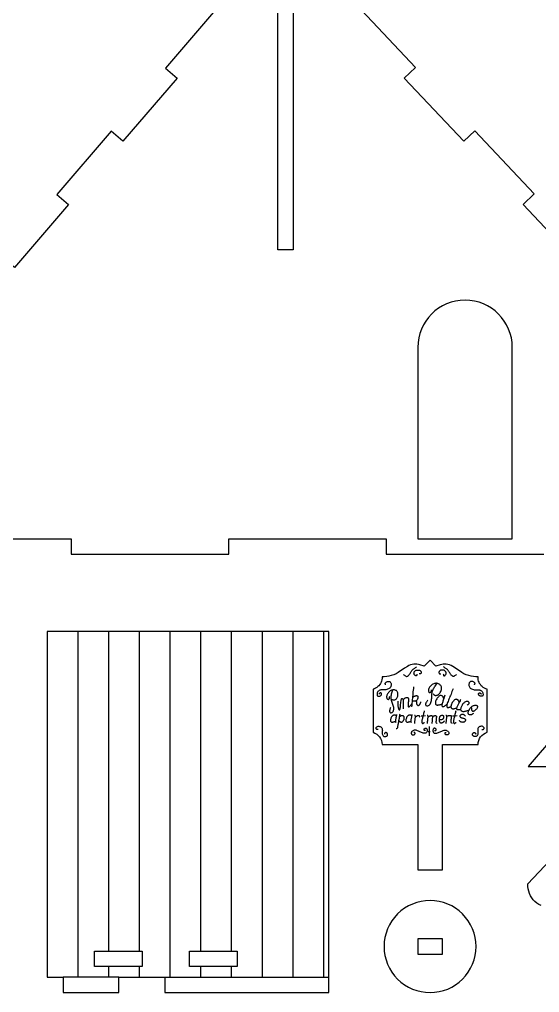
# Model space of a CAD drawing. Extents: x -737 to 847, y -331 to 352.
# Drawn here: x -535.1 to -433.4, y -323.6 to -133.6 of the extents above; entities that cross this region are included whole.
import ezdxf

# ---------------------------------------------------------------- set-up
doc = ezdxf.new("R2010")
doc.units = 0
doc.header["$MEASUREMENT"] = 0
doc.layers.add('CUT', color=7, linetype='CONTINUOUS')
doc.layers.add('ENGRAVE', color=1, linetype='CONTINUOUS')

msp = doc.modelspace()

# ---------------------------------------------------------------- linework, layer by layer
at = {"layer": 'CUT'}
for points in [[(-481.58, -122), (-481.58, -178.56), (-484.58, -178.56), (-484.58, -122.15)], [(-495.95, -130.77), (-506.55, -143.1), (-504.27, -145.05), (-514.86, -157.37), (-517.14, -155.42), (-527.73, -167.74), (-525.46, -169.69), (-536.05, -182.02), (-538.32, -180.06), (-548.92, -192.38), (-546.64, -194.34), (-555.74, -204.91), (-555.74, -234.96), (-524.95, -234.96), (-524.95, -237.96), (-494.17, -237.96), (-494.17, -234.96), (-463.38, -234.96), (-463.38, -237.96), (-432.6, -237.96)], [(-425.03, -182.02), (-436.64, -169.69), (-434.46, -167.64), (-446.07, -155.32), (-448.25, -157.37), (-459.86, -145.05), (-457.68, -142.99), (-469.29, -130.67)], [(-419.83, -261.01), (-435.66, -279.41), (-431.7, -279.41)], [(-433.12, -306.58), (-433.55, -306.36), (-433.95, -306.1), (-434.32, -305.8), (-434.65, -305.45), (-434.94, -305.07), (-435.19, -304.67), (-435.4, -304.23), (-435.55, -303.78), (-435.66, -303.31), (-435.71, -302.84), (-435.71, -302.36), (-422.55, -288.4)]]:
    msp.add_lwpolyline(points, dxfattribs=at)
for points in [[(-457.22, -234.96), (-438.75, -234.96), (-438.75, -197.62, 1), (-457.22, -197.62)], [(-457.22, -299.59), (-452.42, -299.59), (-452.42, -275.13), (-445.45, -275.13, -0.312661), (-443.69, -272.74), (-443.69, -264.34), (-443.95, -264.25), (-444.19, -264.14), (-444.42, -264), (-444.63, -263.84), (-444.82, -263.66), (-444.99, -263.45), (-445.14, -263.23), (-445.26, -262.99), (-445.35, -262.74), (-445.41, -262.48), (-445.45, -262.21), (-445.45, -261.95), (-445.87, -261.93), (-446.36, -261.88), (-446.77, -261.81), (-447.25, -261.68), (-447.74, -261.51), (-448.2, -261.31), (-448.6, -261.09), (-449.83, -260.21), (-450.4, -259.88), (-450.7, -259.73), (-451.02, -259.6), (-451.33, -259.51), (-451.65, -259.45), (-451.95, -259.43), (-452.25, -259.46), (-452.54, -259.51), (-452.82, -259.58), (-453.67, -259.84), (-454.82, -258.64), (-455.97, -259.84), (-456.82, -259.58), (-457.11, -259.51), (-457.4, -259.46), (-457.7, -259.43), (-458, -259.45), (-458.31, -259.51), (-458.63, -259.6), (-458.94, -259.73), (-459.25, -259.88), (-459.82, -260.21), (-461.05, -261.09), (-461.44, -261.31), (-461.9, -261.51), (-462.4, -261.68), (-462.88, -261.81), (-463.29, -261.88), (-463.77, -261.93), (-464.2, -261.95), (-464.2, -262.21), (-464.23, -262.48), (-464.3, -262.74), (-464.39, -262.99), (-464.51, -263.23), (-464.66, -263.45), (-464.83, -263.66), (-465.02, -263.84), (-465.23, -264), (-465.46, -264.14), (-465.7, -264.25), (-465.96, -264.34), (-465.96, -272.74, -0.312661), (-464.2, -275.13), (-457.22, -275.13)], [(-454.82, -305.59, 0.414214), (-463.81, -314.57, 0.414214), (-454.82, -323.55, 0.414214), (-445.84, -314.57, 0.414214)]]:
    msp.add_lwpolyline(points, format="xyb", close=True, dxfattribs=at)
for points in [[(-526.5, -323.55), (-515.64, -323.55), (-515.64, -320.55), (-511.66, -320.55), (-506.65, -320.55), (-506.65, -323.55), (-474.63, -323.55), (-474.63, -320.55), (-474.63, -253.05), (-475.66, -253.05), (-481.66, -253.05), (-487.66, -253.05), (-493.66, -253.05), (-499.66, -253.05), (-505.66, -253.05), (-511.66, -253.05), (-517.66, -253.05), (-523.66, -253.05), (-529.66, -253.05), (-529.66, -320.55), (-526.75, -320.55), (-526.5, -320.55)], [(-457.22, -316.07), (-452.42, -316.07), (-452.42, -313.07), (-457.22, -313.07)], [(-520.37, -318.47), (-520.37, -315.47), (-517.66, -315.47), (-511.66, -315.47), (-511.09, -315.47), (-511.09, -318.47), (-511.66, -318.47), (-517.66, -318.47)], [(-501.8, -318.47), (-501.8, -315.47), (-499.66, -315.47), (-493.66, -315.47), (-492.52, -315.47), (-492.52, -318.47), (-493.66, -318.47), (-499.66, -318.47)]]:
    msp.add_lwpolyline(points, close=True, dxfattribs=at)
at = {"layer": 'ENGRAVE'}
for points in [[(-523.66, -253.05), (-523.66, -320.55)], [(-517.66, -253.05), (-517.66, -315.47)], [(-511.66, -253.05), (-511.66, -315.47)], [(-505.66, -253.05), (-505.66, -320.55)], [(-499.66, -253.05), (-499.66, -315.47)], [(-493.66, -253.05), (-493.66, -315.47)], [(-487.66, -253.05), (-487.66, -320.55), (-481.66, -320.55)], [(-481.66, -253.05), (-481.66, -320.55)], [(-475.66, -253.05), (-475.66, -320.55)], [(-460.02, -261.44), (-459.92, -261.52), (-459.83, -261.6), (-459.73, -261.67), (-459.63, -261.74), (-459.53, -261.79), (-459.44, -261.83), (-459.34, -261.83), (-459.25, -261.81), (-459.15, -261.76), (-459.06, -261.68), (-458.97, -261.59), (-458.89, -261.48), (-458.81, -261.37), (-458.73, -261.25), (-458.66, -261.14), (-458.59, -261.02), (-458.52, -260.91), (-458.45, -260.81), (-458.37, -260.7), (-458.3, -260.61), (-458.21, -260.51), (-458.12, -260.43), (-458.01, -260.35), (-457.91, -260.27), (-457.79, -260.2), (-457.68, -260.13), (-457.57, -260.06), (-457.45, -259.99)], [(-449.63, -261.44), (-449.72, -261.52), (-449.82, -261.6), (-449.92, -261.67), (-450.02, -261.74), (-450.11, -261.79), (-450.21, -261.83), (-450.31, -261.83), (-450.4, -261.81), (-450.49, -261.76), (-450.59, -261.68), (-450.67, -261.59), (-450.76, -261.48), (-450.84, -261.37), (-450.92, -261.25), (-450.99, -261.14), (-451.06, -261.02), (-451.13, -260.91), (-451.2, -260.81), (-451.27, -260.7), (-451.35, -260.61), (-451.44, -260.51), (-451.53, -260.43), (-451.63, -260.35), (-451.74, -260.27), (-451.85, -260.2), (-451.97, -260.13), (-452.08, -260.06), (-452.2, -259.99)], [(-457.4, -261.37), (-457.41, -261.43), (-457.42, -261.49), (-457.43, -261.56), (-457.44, -261.61), (-457.46, -261.66), (-457.49, -261.7), (-457.52, -261.72), (-457.57, -261.72), (-457.63, -261.7), (-457.69, -261.68), (-457.75, -261.63), (-457.81, -261.58), (-457.87, -261.51), (-457.91, -261.44), (-457.94, -261.36), (-457.96, -261.27), (-457.97, -261.18), (-457.96, -261.09), (-457.94, -261.01), (-457.91, -260.93), (-457.86, -260.85), (-457.8, -260.79), (-457.72, -260.73), (-457.64, -260.68), (-457.55, -260.65), (-457.45, -260.62), (-457.35, -260.6), (-457.25, -260.59), (-457.15, -260.59), (-457.05, -260.6), (-456.95, -260.62), (-456.86, -260.65), (-456.78, -260.69), (-456.71, -260.73), (-456.65, -260.79), (-456.61, -260.86), (-456.58, -260.93), (-456.56, -261.01), (-456.55, -261.08), (-456.56, -261.15), (-456.57, -261.21), (-456.6, -261.26), (-456.63, -261.29), (-456.68, -261.31), (-456.73, -261.32), (-456.78, -261.33), (-456.84, -261.33), (-456.9, -261.33), (-456.95, -261.33)], [(-452.25, -261.37), (-452.24, -261.43), (-452.23, -261.49), (-452.22, -261.56), (-452.21, -261.61), (-452.19, -261.66), (-452.16, -261.7), (-452.12, -261.72), (-452.08, -261.72), (-452.02, -261.7), (-451.96, -261.68), (-451.9, -261.63), (-451.84, -261.58), (-451.78, -261.51), (-451.74, -261.44), (-451.7, -261.36), (-451.68, -261.27), (-451.68, -261.18), (-451.69, -261.09), (-451.71, -261.01), (-451.74, -260.93), (-451.79, -260.85), (-451.85, -260.79), (-451.93, -260.73), (-452.01, -260.68), (-452.1, -260.65), (-452.2, -260.62), (-452.3, -260.6), (-452.4, -260.59), (-452.5, -260.59), (-452.6, -260.6), (-452.7, -260.62), (-452.79, -260.65), (-452.87, -260.69), (-452.94, -260.73), (-452.99, -260.79), (-453.04, -260.86), (-453.07, -260.93), (-453.09, -261.01), (-453.1, -261.08), (-453.09, -261.15), (-453.07, -261.21), (-453.05, -261.26), (-453.01, -261.29), (-452.97, -261.31), (-452.92, -261.32), (-452.87, -261.33), (-452.81, -261.33), (-452.75, -261.33), (-452.7, -261.33)], [(-463.5, -263.5), (-463.53, -263.44), (-463.56, -263.38), (-463.58, -263.32), (-463.6, -263.26), (-463.61, -263.2), (-463.59, -263.14), (-463.56, -263.07), (-463.49, -263.01), (-463.41, -262.95), (-463.3, -262.89), (-463.19, -262.85), (-463.07, -262.82), (-462.95, -262.81), (-462.83, -262.82), (-462.73, -262.86), (-462.63, -262.92), (-462.56, -263), (-462.49, -263.1), (-462.45, -263.22), (-462.42, -263.34), (-462.42, -263.47), (-462.43, -263.61), (-462.46, -263.74), (-462.52, -263.87), (-462.59, -263.99), (-462.69, -264.11), (-462.81, -264.21), (-462.95, -264.29), (-463.11, -264.35), (-463.28, -264.4), (-463.47, -264.43), (-463.66, -264.46), (-463.84, -264.47), (-464.02, -264.48), (-464.18, -264.48), (-464.33, -264.48), (-464.46, -264.49), (-464.57, -264.51), (-464.67, -264.53), (-464.76, -264.57), (-464.85, -264.63), (-464.93, -264.71), (-465, -264.81), (-465.07, -264.93), (-465.13, -265.06), (-465.17, -265.2), (-465.19, -265.32), (-465.19, -265.44), (-465.17, -265.54), (-465.11, -265.61), (-465.03, -265.67), (-464.93, -265.69), (-464.83, -265.7), (-464.72, -265.69), (-464.61, -265.67), (-464.52, -265.63), (-464.44, -265.57), (-464.38, -265.51), (-464.34, -265.45), (-464.31, -265.38), (-464.3, -265.31), (-464.3, -265.25), (-464.32, -265.19), (-464.34, -265.14), (-464.37, -265.11), (-464.41, -265.08), (-464.46, -265.06), (-464.5, -265.05), (-464.55, -265.05), (-464.59, -265.06), (-464.63, -265.08), (-464.67, -265.11), (-464.7, -265.14), (-464.73, -265.17), (-464.76, -265.21), (-464.79, -265.24), (-464.82, -265.28)], [(-458.05, -263.88), (-458.09, -264.2), (-458.12, -264.53), (-458.16, -264.85), (-458.19, -265.17), (-458.22, -265.48), (-458.25, -265.78), (-458.27, -265.92)], [(-455.24, -266.47), (-455.31, -266.56), (-455.38, -266.65), (-455.45, -266.75), (-455.52, -266.84), (-455.58, -266.93), (-455.63, -267.02), (-455.66, -267.11), (-455.69, -267.2), (-455.69, -267.29), (-455.69, -267.37), (-455.66, -267.44), (-455.62, -267.5), (-455.56, -267.54), (-455.48, -267.57), (-455.38, -267.57), (-455.27, -267.56), (-455.15, -267.52), (-455.03, -267.46), (-454.91, -267.37), (-454.81, -267.25), (-454.72, -267.11), (-454.65, -266.93), (-454.59, -266.74), (-454.56, -266.52), (-454.53, -266.3), (-454.51, -266.07), (-454.5, -265.85), (-454.49, -265.63), (-454.47, -265.42), (-454.46, -265.23), (-454.44, -265.05), (-454.41, -264.88), (-454.37, -264.71), (-454.31, -264.55), (-454.24, -264.38), (-454.15, -264.22), (-454.05, -264.05), (-453.93, -263.88), (-453.81, -263.72), (-453.68, -263.55), (-453.55, -263.38), (-453.42, -263.21)], [(-454.24, -265.26), (-454.18, -265.3), (-454.13, -265.35), (-454.07, -265.4), (-454.02, -265.45), (-453.95, -265.49), (-453.88, -265.52), (-453.81, -265.55), (-453.71, -265.56), (-453.62, -265.55), (-453.51, -265.53), (-453.4, -265.5), (-453.28, -265.44), (-453.17, -265.35), (-453.05, -265.24), (-452.94, -265.11), (-452.84, -264.95), (-452.75, -264.78), (-452.67, -264.6), (-452.61, -264.41), (-452.58, -264.23), (-452.57, -264.06), (-452.6, -263.9), (-452.65, -263.76), (-452.72, -263.64), (-452.82, -263.53), (-452.93, -263.43), (-453.04, -263.35), (-453.17, -263.28), (-453.29, -263.23), (-453.42, -263.19), (-453.55, -263.17), (-453.68, -263.17), (-453.81, -263.19), (-453.96, -263.22), (-454.1, -263.27), (-454.25, -263.35), (-454.41, -263.44), (-454.55, -263.55), (-454.7, -263.67), (-454.83, -263.8), (-454.94, -263.94), (-455.03, -264.08), (-455.09, -264.23), (-455.13, -264.37), (-455.15, -264.51), (-455.14, -264.63), (-455.12, -264.75), (-455.09, -264.84), (-455.04, -264.91), (-454.98, -264.96), (-454.92, -264.98), (-454.85, -264.98), (-454.78, -264.96), (-454.71, -264.93), (-454.65, -264.89), (-454.61, -264.85), (-454.58, -264.79), (-454.56, -264.74), (-454.55, -264.69), (-454.55, -264.63), (-454.55, -264.57), (-454.55, -264.51), (-454.56, -264.46)], [(-446.15, -263.5), (-446.12, -263.44), (-446.09, -263.38), (-446.07, -263.32), (-446.05, -263.26), (-446.04, -263.2), (-446.05, -263.14), (-446.09, -263.07), (-446.15, -263.01), (-446.24, -262.95), (-446.34, -262.89), (-446.46, -262.85), (-446.58, -262.82), (-446.7, -262.81), (-446.82, -262.82), (-446.92, -262.86), (-447.01, -262.92), (-447.09, -263), (-447.15, -263.1), (-447.2, -263.22), (-447.23, -263.34), (-447.23, -263.47), (-447.22, -263.61), (-447.19, -263.74), (-447.13, -263.87), (-447.05, -263.99), (-446.96, -264.11), (-446.84, -264.21), (-446.7, -264.29), (-446.54, -264.35), (-446.36, -264.4), (-446.18, -264.43), (-445.99, -264.46), (-445.81, -264.47), (-445.63, -264.48), (-445.46, -264.48), (-445.32, -264.48), (-445.19, -264.49), (-445.08, -264.51), (-444.98, -264.53), (-444.88, -264.57), (-444.8, -264.63), (-444.72, -264.71), (-444.65, -264.81), (-444.58, -264.93), (-444.52, -265.06), (-444.48, -265.2), (-444.45, -265.32), (-444.45, -265.44), (-444.48, -265.54), (-444.54, -265.61), (-444.62, -265.67), (-444.71, -265.69), (-444.82, -265.7), (-444.93, -265.69), (-445.04, -265.67), (-445.13, -265.63), (-445.21, -265.57), (-445.27, -265.51), (-445.31, -265.45), (-445.33, -265.38), (-445.35, -265.31), (-445.34, -265.25), (-445.33, -265.19), (-445.31, -265.14), (-445.27, -265.11), (-445.23, -265.08), (-445.19, -265.06), (-445.14, -265.05), (-445.1, -265.05), (-445.05, -265.06), (-445.02, -265.08), (-444.98, -265.11), (-444.95, -265.14), (-444.92, -265.17), (-444.89, -265.21), (-444.86, -265.24), (-444.83, -265.28)], [(-462.3, -266.34), (-462.24, -266.36), (-462.18, -266.38), (-462.12, -266.4), (-462.05, -266.42), (-461.99, -266.44), (-461.92, -266.44), (-461.84, -266.44), (-461.76, -266.42), (-461.68, -266.39), (-461.59, -266.34), (-461.5, -266.28), (-461.41, -266.2), (-461.34, -266.1), (-461.26, -265.98), (-461.2, -265.84), (-461.15, -265.68), (-461.12, -265.52), (-461.1, -265.36), (-461.1, -265.2), (-461.12, -265.04), (-461.16, -264.91), (-461.22, -264.79), (-461.3, -264.7), (-461.4, -264.62), (-461.51, -264.56), (-461.63, -264.52), (-461.76, -264.49), (-461.88, -264.47), (-462.01, -264.47), (-462.13, -264.48), (-462.25, -264.5), (-462.36, -264.54), (-462.48, -264.59), (-462.59, -264.66), (-462.71, -264.74), (-462.82, -264.85), (-462.93, -264.96), (-463.03, -265.09), (-463.12, -265.23), (-463.2, -265.37), (-463.26, -265.51), (-463.3, -265.65), (-463.32, -265.78), (-463.32, -265.91), (-463.29, -266.02), (-463.26, -266.12), (-463.21, -266.2), (-463.15, -266.27), (-463.09, -266.31), (-463.03, -266.32), (-462.97, -266.32), (-462.9, -266.3), (-462.85, -266.27), (-462.8, -266.22), (-462.76, -266.18), (-462.73, -266.13), (-462.72, -266.08), (-462.72, -266.03), (-462.72, -265.98), (-462.74, -265.94), (-462.75, -265.89), (-462.77, -265.85), (-462.79, -265.81)], [(-462.58, -267.92), (-462.61, -268.02), (-462.64, -268.12), (-462.67, -268.23), (-462.69, -268.33), (-462.71, -268.43), (-462.72, -268.52), (-462.73, -268.61), (-462.72, -268.7), (-462.69, -268.77), (-462.66, -268.84), (-462.61, -268.89), (-462.55, -268.93), (-462.49, -268.94), (-462.41, -268.94), (-462.32, -268.91), (-462.23, -268.86), (-462.15, -268.79), (-462.06, -268.69), (-461.99, -268.58), (-461.94, -268.44), (-461.91, -268.29), (-461.91, -268.11), (-461.93, -267.93), (-461.97, -267.73), (-462.03, -267.53), (-462.09, -267.33), (-462.15, -267.13), (-462.22, -266.94), (-462.28, -266.76), (-462.33, -266.59), (-462.37, -266.42), (-462.41, -266.26), (-462.43, -266.11), (-462.44, -265.95), (-462.43, -265.78), (-462.41, -265.61), (-462.38, -265.43), (-462.34, -265.25), (-462.29, -265.06), (-462.23, -264.87), (-462.18, -264.68), (-462.13, -264.5)], [(-459.45, -265.96), (-459.38, -265.95)], [(-459.38, -265.95), (-459.31, -265.95)], [(-459.31, -265.95), (-459.25, -265.96)], [(-458.27, -265.92), (-458.28, -266.06), (-458.3, -266.33), (-458.33, -266.58), (-458.34, -266.71)], [(-458.27, -265.92), (-458.18, -265.87), (-458.09, -265.82), (-458, -265.77), (-457.91, -265.72), (-457.82, -265.68), (-457.74, -265.64), (-457.66, -265.61), (-457.58, -265.6), (-457.51, -265.59), (-457.44, -265.59), (-457.38, -265.6), (-457.33, -265.62), (-457.28, -265.65), (-457.24, -265.69), (-457.22, -265.73), (-457.2, -265.79), (-457.19, -265.85), (-457.19, -265.92), (-457.2, -265.99), (-457.22, -266.06), (-457.24, -266.14), (-457.27, -266.22), (-457.31, -266.31), (-457.36, -266.38), (-457.41, -266.46), (-457.47, -266.52), (-457.54, -266.58), (-457.62, -266.63)], [(-452.15, -266.2), (-452.18, -266.11), (-452.21, -266.02), (-452.25, -265.93), (-452.29, -265.85), (-452.34, -265.77), (-452.4, -265.7), (-452.47, -265.65), (-452.55, -265.61), (-452.65, -265.58), (-452.75, -265.57), (-452.86, -265.59), (-452.97, -265.63), (-453.09, -265.7), (-453.2, -265.8), (-453.31, -265.93), (-453.42, -266.07), (-453.51, -266.23), (-453.6, -266.38), (-453.67, -266.54), (-453.73, -266.68), (-453.77, -266.81), (-453.79, -266.92), (-453.79, -267.02), (-453.78, -267.1), (-453.76, -267.18), (-453.73, -267.24), (-453.7, -267.29), (-453.66, -267.33), (-453.61, -267.37), (-453.55, -267.39), (-453.49, -267.41), (-453.41, -267.42), (-453.33, -267.42), (-453.23, -267.41), (-453.12, -267.39), (-453, -267.36), (-452.87, -267.32), (-452.74, -267.29), (-452.6, -267.25), (-452.48, -267.21)], [(-451.94, -265.53), (-452, -265.72), (-452.06, -265.91), (-452.12, -266.1), (-452.15, -266.2)], [(-450.34, -264.26), (-450.44, -264.52), (-450.54, -264.78), (-450.63, -265.03), (-450.73, -265.29), (-450.83, -265.54), (-450.93, -265.79), (-451.03, -266.03), (-451.13, -266.27), (-451.22, -266.5), (-451.31, -266.72), (-451.39, -266.92), (-451.46, -267.12), (-451.5, -267.23)], [(-461.09, -266.69), (-461.1, -266.83), (-461.1, -266.96), (-461.11, -267.1), (-461.11, -267.23), (-461.11, -267.36), (-461.11, -267.5), (-461.09, -267.63), (-461.08, -267.76), (-461.06, -267.88), (-461.03, -268), (-461, -268.11), (-460.96, -268.2), (-460.92, -268.28), (-460.89, -268.34), (-460.85, -268.38), (-460.81, -268.4), (-460.77, -268.39), (-460.73, -268.34), (-460.7, -268.27), (-460.67, -268.15), (-460.64, -268), (-460.61, -267.8), (-460.59, -267.57), (-460.57, -267.32), (-460.55, -267.07), (-460.52, -266.84), (-460.5, -266.62), (-460.47, -266.44), (-460.43, -266.31), (-460.39, -266.22), (-460.35, -266.17), (-460.31, -266.15), (-460.26, -266.15), (-460.22, -266.17), (-460.19, -266.21), (-460.15, -266.25), (-460.13, -266.3), (-460.11, -266.36)], [(-460.11, -266.36), (-460.04, -266.3)], [(-460.11, -266.36), (-460.09, -266.43), (-460.08, -266.53), (-460.07, -266.64), (-460.07, -266.77), (-460.07, -266.94), (-460.07, -267.12), (-460.07, -267.32), (-460.07, -267.53), (-460.08, -267.75), (-460.08, -267.97), (-460.09, -268.18)], [(-460.04, -266.3), (-459.96, -266.25)], [(-459.96, -266.25), (-459.89, -266.19)], [(-459.89, -266.19), (-459.82, -266.14)], [(-459.82, -266.14), (-459.74, -266.09)], [(-459.74, -266.09), (-459.67, -266.04)], [(-459.67, -266.04), (-459.6, -266.01), (-459.52, -265.98)], [(-459.52, -265.98), (-459.45, -265.96)], [(-459.25, -265.96), (-459.19, -265.98)], [(-459.19, -265.98), (-459.14, -266.01)], [(-459.14, -266.01), (-459.11, -266.05)], [(-459.11, -267.25), (-459.12, -267.41)], [(-459.12, -267.41), (-459.12, -267.56)], [(-459.12, -267.56), (-459.11, -267.67)], [(-459.11, -266.05), (-459.08, -266.1)], [(-459.1, -267.08), (-459.11, -267.25)], [(-459.11, -267.67), (-459.09, -267.74)], [(-459.08, -266.91), (-459.1, -267.08)], [(-459.09, -267.74), (-459.05, -267.79)], [(-459.08, -266.1), (-459.06, -266.16)], [(-459.06, -266.74), (-459.08, -266.91)], [(-459.06, -266.16), (-459.04, -266.24)], [(-459.05, -266.58), (-459.06, -266.74)], [(-459.04, -266.44), (-459.05, -266.58)], [(-459.05, -267.79), (-459, -267.8)], [(-459.04, -266.24), (-459.04, -266.33)], [(-459.04, -266.33), (-459.04, -266.44)], [(-459, -267.8), (-458.95, -267.79)], [(-458.95, -267.79), (-458.89, -267.76)], [(-458.89, -267.76), (-458.82, -267.71)], [(-458.82, -267.71), (-458.75, -267.66)], [(-458.75, -267.66), (-458.69, -267.59)], [(-458.69, -267.59), (-458.62, -267.51)], [(-458.62, -267.51), (-458.56, -267.44)], [(-458.56, -267.44), (-458.49, -267.35)], [(-458.49, -267.35), (-458.43, -267.27)], [(-458.43, -267.27), (-458.38, -267.2)], [(-458.4, -267.52), (-458.42, -267.75)], [(-458.38, -267.29), (-458.4, -267.52)], [(-458.36, -267.06), (-458.38, -267.2)], [(-458.38, -267.2), (-458.38, -267.29)], [(-458.35, -266.83), (-458.36, -267.06)], [(-458.34, -266.71), (-458.35, -266.83)], [(-457.62, -266.63), (-457.71, -266.66), (-457.8, -266.68), (-457.9, -266.69), (-458.01, -266.7), (-458.12, -266.7), (-458.23, -266.7), (-458.34, -266.71)], [(-457.62, -266.63), (-457.59, -266.65), (-457.56, -266.67), (-457.54, -266.69), (-457.51, -266.71), (-457.49, -266.74), (-457.47, -266.76), (-457.46, -266.8), (-457.46, -266.84), (-457.46, -266.88), (-457.47, -266.93), (-457.47, -266.98), (-457.47, -267.04), (-457.47, -267.1), (-457.46, -267.16), (-457.44, -267.23), (-457.42, -267.29), (-457.38, -267.35), (-457.34, -267.4), (-457.29, -267.45), (-457.24, -267.48), (-457.19, -267.5), (-457.13, -267.5), (-457.07, -267.49), (-457.01, -267.46), (-456.95, -267.42), (-456.9, -267.37), (-456.85, -267.32), (-456.8, -267.26), (-456.76, -267.19), (-456.73, -267.13), (-456.7, -267.06), (-456.67, -266.99), (-456.65, -266.92), (-456.62, -266.85), (-456.6, -266.78)], [(-452.48, -267.21), (-452.49, -267.24), (-452.51, -267.36), (-452.53, -267.46), (-452.53, -267.54), (-452.51, -267.61), (-452.48, -267.66), (-452.43, -267.7), (-452.36, -267.72), (-452.28, -267.73), (-452.2, -267.72), (-452.11, -267.69), (-452.02, -267.66), (-451.93, -267.61), (-451.84, -267.54), (-451.76, -267.47), (-451.67, -267.4), (-451.59, -267.32), (-451.5, -267.23)], [(-452.15, -266.2), (-452.18, -266.29), (-452.24, -266.48), (-452.3, -266.65), (-452.35, -266.82), (-452.4, -266.97), (-452.45, -267.11), (-452.48, -267.21)], [(-451.5, -267.23), (-451.52, -267.29), (-451.55, -267.44), (-451.57, -267.58), (-451.56, -267.69), (-451.54, -267.78), (-451.5, -267.84), (-451.45, -267.89), (-451.39, -267.92), (-451.32, -267.93), (-451.24, -267.92), (-451.15, -267.9), (-451.06, -267.87), (-450.96, -267.82), (-450.87, -267.78), (-450.77, -267.73), (-450.75, -267.72), (-450.75, -267.76), (-450.75, -267.84), (-450.73, -267.91), (-450.7, -267.97), (-450.66, -268.03), (-450.62, -268.07), (-450.57, -268.11), (-450.52, -268.13), (-450.45, -268.15), (-450.38, -268.16), (-450.29, -268.15), (-450.2, -268.14), (-450.09, -268.12), (-449.97, -268.1), (-449.84, -268.06), (-449.7, -268.02), (-449.64, -268.01)], [(-449.11, -266.92), (-449.15, -266.85), (-449.18, -266.75), (-449.21, -266.67), (-449.25, -266.58), (-449.3, -266.51), (-449.36, -266.44), (-449.43, -266.39), (-449.52, -266.34), (-449.61, -266.32), (-449.72, -266.31), (-449.82, -266.33), (-449.94, -266.37), (-450.05, -266.44), (-450.16, -266.54), (-450.27, -266.67), (-450.38, -266.81), (-450.48, -266.96), (-450.56, -267.12), (-450.64, -267.27), (-450.69, -267.42), (-450.73, -267.55), (-450.75, -267.66), (-450.75, -267.72)], [(-449.12, -266.94), (-449.18, -267.06), (-449.25, -267.2), (-449.32, -267.34), (-449.39, -267.47), (-449.46, -267.59), (-449.52, -267.71), (-449.57, -267.82), (-449.61, -267.92), (-449.64, -268.01)], [(-449.12, -266.94), (-449.11, -266.92)], [(-449.04, -266.77), (-449.11, -266.92)], [(-448.97, -266.63), (-449.04, -266.77)], [(-448.91, -266.48), (-448.97, -266.63)], [(-448.84, -266.33), (-448.91, -266.48)], [(-447.6, -267.42), (-447.54, -267.38), (-447.47, -267.34), (-447.4, -267.3), (-447.33, -267.25), (-447.28, -267.21), (-447.23, -267.16), (-447.2, -267.11), (-447.18, -267.06), (-447.18, -267), (-447.19, -266.94), (-447.22, -266.89), (-447.26, -266.84), (-447.32, -266.79), (-447.39, -266.76), (-447.48, -266.74), (-447.57, -266.73), (-447.68, -266.73), (-447.79, -266.75), (-447.9, -266.79), (-448.02, -266.85), (-448.14, -266.93), (-448.25, -267.03), (-448.36, -267.15), (-448.46, -267.28), (-448.55, -267.42), (-448.63, -267.57), (-448.7, -267.72), (-448.76, -267.86), (-448.81, -268), (-448.84, -268.13), (-448.85, -268.24), (-448.85, -268.29)], [(-446.75, -267.8), (-446.78, -267.82), (-446.88, -267.92), (-446.98, -268.02), (-447.06, -268.13), (-447.14, -268.25), (-447.2, -268.36), (-447.21, -268.38)], [(-446.73, -267.96), (-446.73, -268.06), (-446.72, -268.16), (-446.71, -268.26), (-446.7, -268.36), (-446.68, -268.44), (-446.65, -268.52), (-446.61, -268.57), (-446.56, -268.61), (-446.5, -268.63), (-446.43, -268.63), (-446.35, -268.62), (-446.26, -268.59), (-446.17, -268.54), (-446.08, -268.48), (-445.98, -268.41), (-445.88, -268.33), (-445.79, -268.25), (-445.7, -268.16), (-445.63, -268.07), (-445.57, -267.98), (-445.53, -267.89), (-445.5, -267.81), (-445.5, -267.74), (-445.52, -267.68), (-445.56, -267.62), (-445.61, -267.58), (-445.69, -267.55), (-445.78, -267.52), (-445.89, -267.51), (-446.01, -267.52), (-446.14, -267.53), (-446.28, -267.56), (-446.41, -267.61), (-446.54, -267.66), (-446.67, -267.74), (-446.75, -267.8)], [(-446.73, -267.96), (-446.75, -267.8)], [(-461.41, -269.46), (-461.47, -269.45), (-461.53, -269.44), (-461.58, -269.42), (-461.64, -269.41), (-461.7, -269.4), (-461.76, -269.4), (-461.82, -269.4), (-461.89, -269.4), (-461.96, -269.41), (-462.02, -269.44), (-462.09, -269.47), (-462.16, -269.51), (-462.23, -269.58), (-462.29, -269.66), (-462.35, -269.76), (-462.41, -269.88), (-462.46, -270), (-462.5, -270.13), (-462.53, -270.25), (-462.55, -270.37), (-462.55, -270.47), (-462.54, -270.56), (-462.52, -270.62), (-462.49, -270.67), (-462.44, -270.71), (-462.39, -270.73), (-462.33, -270.75), (-462.27, -270.75), (-462.21, -270.75), (-462.14, -270.75), (-462.08, -270.74), (-462.01, -270.73), (-461.95, -270.71), (-461.89, -270.7), (-461.84, -270.68), (-461.79, -270.67), (-461.75, -270.66), (-461.72, -270.65), (-461.69, -270.64), (-461.65, -270.63), (-461.62, -270.62), (-461.59, -270.61)], [(-461.41, -269.46), (-461.42, -269.5), (-461.43, -269.58), (-461.44, -269.67), (-461.46, -269.77), (-461.48, -269.88), (-461.5, -270), (-461.52, -270.13), (-461.55, -270.26), (-461.57, -270.39), (-461.58, -270.51), (-461.59, -270.61)], [(-461.38, -269.26), (-461.39, -269.34), (-461.41, -269.42), (-461.41, -269.46)], [(-460.84, -269.73), (-460.76, -269.68), (-460.68, -269.63), (-460.6, -269.58), (-460.52, -269.54), (-460.44, -269.5), (-460.37, -269.47), (-460.29, -269.46), (-460.23, -269.46), (-460.16, -269.47), (-460.1, -269.5), (-460.05, -269.54), (-460, -269.59), (-459.97, -269.65), (-459.94, -269.73), (-459.92, -269.81), (-459.92, -269.9), (-459.92, -270), (-459.94, -270.1), (-459.96, -270.19), (-459.98, -270.29), (-460.01, -270.38), (-460.05, -270.46), (-460.09, -270.54), (-460.13, -270.61), (-460.17, -270.67), (-460.22, -270.72), (-460.27, -270.76), (-460.32, -270.79), (-460.37, -270.81), (-460.43, -270.81), (-460.48, -270.81), (-460.53, -270.8), (-460.59, -270.78), (-460.64, -270.75), (-460.68, -270.72), (-460.73, -270.68), (-460.77, -270.64), (-460.81, -270.6), (-460.84, -270.55), (-460.88, -270.5), (-460.91, -270.45), (-460.95, -270.4)], [(-460.84, -269.73), (-460.86, -269.89), (-460.89, -270.06), (-460.92, -270.23), (-460.95, -270.4)], [(-460.76, -269.24), (-460.78, -269.4), (-460.81, -269.57), (-460.84, -269.73)], [(-458.41, -269.46), (-458.47, -269.45), (-458.53, -269.44), (-458.59, -269.42), (-458.64, -269.41), (-458.7, -269.4), (-458.76, -269.4), (-458.83, -269.4), (-458.89, -269.4), (-458.96, -269.41), (-459.03, -269.44), (-459.09, -269.47), (-459.16, -269.51), (-459.23, -269.58), (-459.29, -269.66), (-459.35, -269.76), (-459.41, -269.88), (-459.46, -270), (-459.5, -270.13), (-459.53, -270.25), (-459.55, -270.37), (-459.56, -270.47), (-459.55, -270.56), (-459.52, -270.62), (-459.49, -270.67), (-459.45, -270.71), (-459.39, -270.73), (-459.34, -270.75), (-459.27, -270.75), (-459.21, -270.75), (-459.14, -270.75), (-459.08, -270.74), (-459.01, -270.73), (-458.95, -270.71), (-458.89, -270.7), (-458.84, -270.68), (-458.8, -270.67), (-458.76, -270.66), (-458.72, -270.65), (-458.69, -270.64), (-458.66, -270.63), (-458.63, -270.62), (-458.6, -270.61)], [(-458.41, -269.46), (-458.42, -269.5), (-458.43, -269.58), (-458.45, -269.67), (-458.46, -269.77), (-458.48, -269.88), (-458.5, -270), (-458.53, -270.13), (-458.55, -270.26), (-458.57, -270.39), (-458.59, -270.51), (-458.6, -270.61)], [(-458.38, -269.26), (-458.4, -269.34), (-458.41, -269.42), (-458.41, -269.46)], [(-457.82, -271), (-457.81, -270.92), (-457.8, -270.84), (-457.8, -270.77), (-457.79, -270.68), (-457.78, -270.59), (-457.77, -270.49), (-457.76, -270.38), (-457.74, -270.26), (-457.73, -270.13), (-457.71, -270), (-457.7, -269.87), (-457.7, -269.78), (-457.69, -269.75), (-457.69, -269.65), (-457.7, -269.57), (-457.71, -269.51), (-457.73, -269.48), (-457.75, -269.47), (-457.78, -269.46), (-457.81, -269.47), (-457.84, -269.48), (-457.87, -269.49)], [(-457.7, -269.78), (-457.64, -269.74), (-457.59, -269.7), (-457.54, -269.66), (-457.49, -269.63), (-457.43, -269.59), (-457.38, -269.56), (-457.33, -269.52), (-457.27, -269.5), (-457.22, -269.47), (-457.17, -269.46), (-457.12, -269.44), (-457.07, -269.44), (-457.03, -269.45), (-456.99, -269.46), (-456.96, -269.49), (-456.94, -269.52), (-456.91, -269.57), (-456.9, -269.62), (-456.88, -269.67), (-456.86, -269.72), (-456.85, -269.77)], [(-456.59, -269.52), (-456.2, -269.51)], [(-456.2, -269.51), (-456.22, -269.59), (-456.26, -269.75), (-456.29, -269.9), (-456.33, -270.03), (-456.36, -270.16), (-456.38, -270.28), (-456.4, -270.39), (-456.41, -270.5), (-456.42, -270.59), (-456.42, -270.69), (-456.41, -270.77), (-456.4, -270.85), (-456.38, -270.91), (-456.35, -270.96), (-456.32, -271), (-456.28, -271.01), (-456.23, -271.02), (-456.18, -271), (-456.13, -270.98), (-456.08, -270.94), (-456.02, -270.9), (-455.96, -270.86), (-455.91, -270.83)], [(-455.95, -268.56), (-456, -268.73), (-456.04, -268.91), (-456.09, -269.09), (-456.13, -269.26), (-456.18, -269.43), (-456.2, -269.51)], [(-456.2, -269.51), (-455.72, -269.49)], [(-455.21, -269.75), (-455.21, -269.65), (-455.21, -269.57), (-455.23, -269.51), (-455.25, -269.48), (-455.27, -269.47), (-455.3, -269.46), (-455.33, -269.47), (-455.36, -269.48), (-455.39, -269.49)], [(-455.33, -271), (-455.33, -270.92), (-455.32, -270.84), (-455.31, -270.77), (-455.31, -270.68), (-455.3, -270.59), (-455.29, -270.49), (-455.28, -270.38), (-455.26, -270.26), (-455.25, -270.13), (-455.23, -270), (-455.22, -269.87), (-455.21, -269.75)], [(-455.21, -269.75), (-455.15, -269.71), (-455.1, -269.68), (-455.04, -269.64), (-454.98, -269.61), (-454.92, -269.57), (-454.86, -269.55), (-454.8, -269.52), (-454.73, -269.51), (-454.67, -269.49), (-454.61, -269.49), (-454.56, -269.49), (-454.5, -269.49), (-454.46, -269.51), (-454.42, -269.52), (-454.39, -269.55), (-454.37, -269.58), (-454.36, -269.62), (-454.35, -269.68), (-454.35, -269.69)], [(-454.35, -269.69), (-454.35, -269.74), (-454.36, -269.83), (-454.37, -269.93), (-454.38, -270.06), (-454.39, -270.2), (-454.41, -270.36), (-454.42, -270.52), (-454.44, -270.69), (-454.46, -270.86), (-454.47, -271.03)], [(-454.35, -269.69), (-454.33, -269.68), (-454.27, -269.64), (-454.21, -269.61), (-454.15, -269.57), (-454.09, -269.55), (-454.03, -269.52), (-453.97, -269.51), (-453.9, -269.49), (-453.84, -269.49), (-453.79, -269.49), (-453.74, -269.49), (-453.69, -269.51), (-453.65, -269.52), (-453.62, -269.55), (-453.6, -269.58), (-453.59, -269.62), (-453.59, -269.68), (-453.58, -269.74), (-453.59, -269.83), (-453.6, -269.93), (-453.61, -270.06), (-453.62, -270.2), (-453.64, -270.36), (-453.65, -270.52), (-453.67, -270.69), (-453.68, -270.77)], [(-453.02, -270.22), (-452.97, -270.23), (-452.92, -270.25), (-452.88, -270.26), (-452.83, -270.27), (-452.77, -270.28), (-452.71, -270.28), (-452.65, -270.28), (-452.58, -270.26), (-452.5, -270.24), (-452.42, -270.21), (-452.35, -270.17), (-452.28, -270.12), (-452.22, -270.06), (-452.17, -270), (-452.14, -269.93), (-452.12, -269.85), (-452.11, -269.77), (-452.13, -269.69), (-452.15, -269.62), (-452.19, -269.56), (-452.24, -269.52), (-452.3, -269.49), (-452.37, -269.47), (-452.45, -269.47), (-452.53, -269.48), (-452.61, -269.5), (-452.69, -269.53), (-452.76, -269.56), (-452.82, -269.6), (-452.88, -269.64), (-452.92, -269.69), (-452.96, -269.75), (-452.99, -269.82), (-453.01, -269.89), (-453.03, -269.98), (-453.05, -270.07), (-453.06, -270.17), (-453.06, -270.27), (-453.06, -270.38), (-453.05, -270.48), (-453.04, -270.57), (-453.01, -270.65), (-452.98, -270.72), (-452.94, -270.77), (-452.89, -270.81), (-452.83, -270.85), (-452.78, -270.87), (-452.71, -270.88), (-452.65, -270.88), (-452.59, -270.88), (-452.52, -270.87), (-452.46, -270.85), (-452.4, -270.83), (-452.35, -270.81), (-452.29, -270.78), (-452.24, -270.75), (-452.2, -270.72), (-452.16, -270.69), (-452.12, -270.66), (-452.09, -270.63), (-452.06, -270.6), (-452.03, -270.56), (-451.99, -270.53)], [(-451.54, -269.65), (-451.55, -269.57), (-451.56, -269.51), (-451.58, -269.48), (-451.61, -269.47), (-451.64, -269.46), (-451.68, -269.47), (-451.71, -269.48), (-451.75, -269.49)], [(-451.68, -271), (-451.68, -270.92), (-451.67, -270.84), (-451.66, -270.77), (-451.65, -270.68), (-451.64, -270.59), (-451.63, -270.49), (-451.62, -270.38), (-451.6, -270.26), (-451.59, -270.13), (-451.57, -270), (-451.56, -269.87), (-451.55, -269.75), (-451.54, -269.65)], [(-451.54, -269.65), (-451.51, -269.63), (-451.45, -269.59), (-451.38, -269.56), (-451.31, -269.53), (-451.25, -269.5), (-451.18, -269.48), (-451.11, -269.46), (-451.04, -269.45), (-450.97, -269.44), (-450.9, -269.44), (-450.85, -269.45), (-450.79, -269.46), (-450.75, -269.48), (-450.72, -269.5), (-450.7, -269.53), (-450.68, -269.57), (-450.68, -269.63), (-450.68, -269.7), (-450.68, -269.78), (-450.69, -269.89), (-450.7, -270.01), (-450.72, -270.15), (-450.74, -270.31), (-450.75, -270.47), (-450.77, -270.64), (-450.78, -270.73)], [(-450.42, -269.52), (-450.02, -269.51)], [(-450.02, -269.51), (-450.05, -269.59), (-450.08, -269.75), (-450.12, -269.9), (-450.15, -270.03), (-450.18, -270.16), (-450.21, -270.28), (-450.23, -270.39), (-450.24, -270.5), (-450.25, -270.59), (-450.25, -270.69), (-450.24, -270.77), (-450.22, -270.85), (-450.2, -270.91), (-450.18, -270.96), (-450.14, -271), (-450.1, -271.01), (-450.06, -271.02), (-450.01, -271), (-449.96, -270.98), (-449.9, -270.94), (-449.85, -270.9), (-449.79, -270.86), (-449.73, -270.83)], [(-449.78, -268.56), (-449.83, -268.73), (-449.87, -268.91), (-449.92, -269.09), (-449.96, -269.26), (-450, -269.43), (-450.02, -269.51)], [(-450.02, -269.51), (-449.54, -269.49)], [(-449.64, -268.01), (-449.65, -268.09), (-449.65, -268.16), (-449.63, -268.21), (-449.59, -268.25), (-449.54, -268.28), (-449.48, -268.3), (-449.42, -268.31), (-449.35, -268.32), (-449.27, -268.32), (-449.2, -268.32), (-449.12, -268.32), (-449.04, -268.31), (-448.96, -268.3), (-448.89, -268.29), (-448.85, -268.29)], [(-447.92, -269.57), (-447.97, -269.52), (-448.03, -269.47), (-448.08, -269.42), (-448.14, -269.37), (-448.2, -269.33), (-448.27, -269.3), (-448.34, -269.27), (-448.43, -269.26), (-448.51, -269.27), (-448.6, -269.28), (-448.69, -269.3), (-448.77, -269.34), (-448.85, -269.38), (-448.91, -269.43), (-448.96, -269.48), (-448.98, -269.54), (-449, -269.61), (-448.99, -269.67), (-448.96, -269.73), (-448.91, -269.79), (-448.84, -269.83), (-448.75, -269.88), (-448.65, -269.91), (-448.53, -269.94), (-448.41, -269.97), (-448.29, -270), (-448.19, -270.03), (-448.09, -270.07), (-448.02, -270.12), (-447.97, -270.18), (-447.93, -270.24), (-447.92, -270.3), (-447.91, -270.37), (-447.92, -270.43), (-447.94, -270.5), (-447.96, -270.56), (-448, -270.61), (-448.04, -270.66), (-448.08, -270.71), (-448.14, -270.74), (-448.2, -270.77), (-448.27, -270.79), (-448.35, -270.8), (-448.43, -270.81), (-448.51, -270.8), (-448.59, -270.79), (-448.66, -270.77), (-448.74, -270.75), (-448.8, -270.72), (-448.86, -270.68), (-448.91, -270.65), (-448.95, -270.61), (-448.98, -270.56), (-449.02, -270.52), (-449.05, -270.48), (-449.09, -270.44)], [(-448.85, -268.29), (-448.85, -268.35), (-448.82, -268.44), (-448.78, -268.52), (-448.71, -268.58), (-448.63, -268.62), (-448.53, -268.65), (-448.41, -268.66), (-448.28, -268.67), (-448.15, -268.66), (-448.02, -268.64), (-447.89, -268.62), (-447.76, -268.58), (-447.65, -268.55), (-447.53, -268.51), (-447.43, -268.47), (-447.32, -268.43), (-447.21, -268.38)], [(-447.21, -268.38), (-447.27, -268.47), (-447.32, -268.58), (-447.37, -268.69), (-447.4, -268.78), (-447.43, -268.88), (-447.44, -268.96), (-447.43, -269.04), (-447.4, -269.1), (-447.35, -269.16), (-447.29, -269.21), (-447.21, -269.25), (-447.12, -269.28), (-447.02, -269.3), (-446.93, -269.3), (-446.83, -269.29), (-446.75, -269.28), (-446.67, -269.25), (-446.59, -269.21), (-446.52, -269.17), (-446.45, -269.12), (-446.37, -269.07), (-446.3, -269.03)], [(-464.96, -272.23), (-465.02, -272.22), (-465.09, -272.21), (-465.16, -272.2), (-465.22, -272.19), (-465.28, -272.17), (-465.32, -272.14), (-465.36, -272.09), (-465.38, -272.03), (-465.38, -271.96), (-465.37, -271.88), (-465.34, -271.8), (-465.29, -271.72), (-465.21, -271.66), (-465.11, -271.61), (-464.99, -271.58), (-464.86, -271.57), (-464.71, -271.59), (-464.57, -271.63), (-464.44, -271.7), (-464.32, -271.79), (-464.24, -271.9), (-464.18, -272.04), (-464.16, -272.2), (-464.15, -272.38), (-464.16, -272.56), (-464.17, -272.74), (-464.17, -272.91), (-464.16, -273.07), (-464.13, -273.21), (-464.08, -273.32), (-464.01, -273.42), (-463.93, -273.5), (-463.84, -273.55), (-463.75, -273.58), (-463.65, -273.6), (-463.55, -273.59), (-463.46, -273.57), (-463.37, -273.53), (-463.29, -273.48), (-463.22, -273.42), (-463.17, -273.36), (-463.14, -273.28), (-463.12, -273.21), (-463.13, -273.13), (-463.15, -273.06), (-463.18, -272.99), (-463.23, -272.93), (-463.28, -272.88), (-463.33, -272.84), (-463.38, -272.81), (-463.44, -272.8), (-463.49, -272.8), (-463.54, -272.82), (-463.58, -272.83), (-463.62, -272.86), (-463.65, -272.88), (-463.67, -272.91), (-463.69, -272.95), (-463.71, -272.98), (-463.72, -273.01), (-463.73, -273.05), (-463.73, -273.08), (-463.74, -273.12)], [(-461.59, -270.61), (-461.59, -270.69), (-461.58, -270.74), (-461.57, -270.78), (-461.54, -270.79), (-461.52, -270.8), (-461.49, -270.79), (-461.45, -270.78), (-461.42, -270.78)], [(-460.95, -270.4), (-460.98, -270.58), (-461.01, -270.76), (-461.04, -270.94), (-461.08, -271.11), (-461.11, -271.27), (-461.13, -271.42), (-461.16, -271.55), (-461.18, -271.66), (-461.19, -271.76), (-461.2, -271.83), (-461.21, -271.89), (-461.23, -271.94), (-461.24, -271.97), (-461.26, -272), (-461.28, -272.02), (-461.3, -272.03), (-461.33, -272.04), (-461.36, -272.05), (-461.39, -272.06), (-461.42, -272.06), (-461.45, -272.07)], [(-458.6, -270.61), (-458.6, -270.69), (-458.59, -270.74), (-458.57, -270.78), (-458.55, -270.79), (-458.52, -270.8), (-458.49, -270.79), (-458.46, -270.78), (-458.42, -270.78)], [(-455.02, -271.62), (-455, -272.57)], [(-453.68, -270.77), (-453.64, -270.89)], [(-453.64, -270.89), (-453.53, -270.97)], [(-453.53, -270.97), (-453.44, -271.01)], [(-450.78, -270.73), (-450.74, -270.84)], [(-450.74, -270.84), (-450.62, -270.93)], [(-450.62, -270.93), (-450.51, -270.97)], [(-444.69, -272.23), (-444.63, -272.22), (-444.56, -272.21), (-444.49, -272.2), (-444.43, -272.19), (-444.37, -272.17), (-444.32, -272.14), (-444.29, -272.09), (-444.27, -272.03), (-444.26, -271.96), (-444.28, -271.88), (-444.31, -271.8), (-444.36, -271.72), (-444.44, -271.66), (-444.53, -271.61), (-444.65, -271.58), (-444.79, -271.57), (-444.94, -271.59), (-445.08, -271.63), (-445.21, -271.7), (-445.33, -271.79), (-445.41, -271.9), (-445.47, -272.04), (-445.49, -272.2), (-445.5, -272.38), (-445.49, -272.56), (-445.48, -272.74), (-445.48, -272.91), (-445.49, -273.07), (-445.52, -273.21), (-445.57, -273.32), (-445.64, -273.42), (-445.72, -273.5), (-445.8, -273.55), (-445.9, -273.58), (-446, -273.6), (-446.09, -273.59), (-446.19, -273.57), (-446.28, -273.53), (-446.36, -273.48), (-446.43, -273.42), (-446.48, -273.36), (-446.51, -273.28), (-446.53, -273.21), (-446.52, -273.13), (-446.5, -273.06), (-446.46, -272.99), (-446.42, -272.93), (-446.37, -272.88), (-446.32, -272.84), (-446.26, -272.81), (-446.21, -272.8), (-446.16, -272.8), (-446.11, -272.82), (-446.07, -272.83), (-446.03, -272.86), (-446, -272.88), (-445.97, -272.91), (-445.95, -272.95), (-445.94, -272.98), (-445.93, -273.01), (-445.92, -273.05), (-445.91, -273.08), (-445.91, -273.12)], [(-455.72, -272.4), (-455.75, -272.41), (-455.78, -272.42), (-455.8, -272.42), (-455.83, -272.43), (-455.86, -272.43), (-455.89, -272.42), (-455.92, -272.41), (-455.94, -272.39), (-455.97, -272.36), (-455.99, -272.32), (-456, -272.28), (-456.01, -272.24), (-456, -272.19), (-455.99, -272.15), (-455.96, -272.1), (-455.92, -272.05), (-455.88, -272.01), (-455.82, -271.98), (-455.77, -271.95), (-455.71, -271.94), (-455.65, -271.94), (-455.6, -271.96), (-455.55, -271.99), (-455.51, -272.03), (-455.47, -272.09), (-455.43, -272.16), (-455.41, -272.23), (-455.39, -272.32), (-455.39, -272.41), (-455.39, -272.51), (-455.41, -272.6), (-455.44, -272.69), (-455.49, -272.77), (-455.56, -272.84), (-455.64, -272.89), (-455.75, -272.92), (-455.87, -272.93), (-456.01, -272.92), (-456.15, -272.9), (-456.31, -272.86), (-456.47, -272.81), (-456.63, -272.75), (-456.79, -272.68), (-456.95, -272.6), (-457.1, -272.52), (-457.26, -272.45), (-457.4, -272.39), (-457.55, -272.35), (-457.69, -272.33), (-457.82, -272.33), (-457.95, -272.35), (-458.07, -272.39), (-458.18, -272.45), (-458.28, -272.52), (-458.36, -272.6), (-458.43, -272.68), (-458.47, -272.77), (-458.5, -272.85), (-458.51, -272.93), (-458.5, -273.01), (-458.48, -273.08), (-458.44, -273.14), (-458.39, -273.19), (-458.33, -273.22), (-458.25, -273.25), (-458.17, -273.26), (-458.09, -273.26), (-458.01, -273.25), (-457.93, -273.22), (-457.87, -273.19), (-457.82, -273.14), (-457.79, -273.09), (-457.77, -273.03), (-457.76, -272.97), (-457.76, -272.92), (-457.77, -272.87), (-457.78, -272.83), (-457.81, -272.8), (-457.83, -272.79), (-457.86, -272.79), (-457.89, -272.79), (-457.93, -272.79), (-457.96, -272.8), (-458, -272.81)], [(-455.19, -272.57), (-455, -272.57)], [(-455, -272.57), (-454.79, -272.57)], [(-455, -272.57), (-454.98, -273.44)], [(-453.93, -272.4), (-453.9, -272.41), (-453.87, -272.42), (-453.84, -272.42), (-453.81, -272.43), (-453.79, -272.43), (-453.76, -272.42), (-453.73, -272.41), (-453.71, -272.39), (-453.68, -272.36), (-453.66, -272.32), (-453.65, -272.28), (-453.64, -272.24), (-453.65, -272.19), (-453.66, -272.15), (-453.69, -272.1), (-453.73, -272.05), (-453.77, -272.01), (-453.82, -271.98), (-453.88, -271.95), (-453.94, -271.94), (-453.99, -271.94), (-454.05, -271.96), (-454.1, -271.99), (-454.14, -272.03), (-454.18, -272.09), (-454.21, -272.16), (-454.24, -272.23), (-454.25, -272.32), (-454.26, -272.41), (-454.26, -272.51), (-454.24, -272.6), (-454.21, -272.69), (-454.16, -272.77), (-454.09, -272.84), (-454.01, -272.89), (-453.9, -272.92), (-453.78, -272.93), (-453.64, -272.92), (-453.49, -272.9), (-453.34, -272.86), (-453.18, -272.81), (-453.02, -272.75), (-452.86, -272.68), (-452.7, -272.6), (-452.54, -272.52), (-452.39, -272.45), (-452.24, -272.39), (-452.1, -272.35), (-451.96, -272.33), (-451.82, -272.33), (-451.7, -272.35), (-451.58, -272.39), (-451.47, -272.45), (-451.37, -272.52), (-451.29, -272.6), (-451.22, -272.68), (-451.18, -272.77), (-451.15, -272.85), (-451.14, -272.93), (-451.14, -273.01), (-451.17, -273.08), (-451.2, -273.14), (-451.26, -273.19), (-451.32, -273.22), (-451.4, -273.25), (-451.48, -273.26), (-451.56, -273.26), (-451.64, -273.25), (-451.72, -273.22), (-451.78, -273.19), (-451.82, -273.14), (-451.86, -273.09), (-451.88, -273.03), (-451.89, -272.97), (-451.89, -272.92), (-451.88, -272.87), (-451.86, -272.83), (-451.84, -272.8), (-451.82, -272.79), (-451.79, -272.79), (-451.75, -272.79), (-451.72, -272.79), (-451.68, -272.8), (-451.65, -272.81)], [(-517.66, -318.47), (-517.66, -320.55)], [(-511.66, -318.47), (-511.66, -320.55)], [(-499.66, -318.47), (-499.66, -320.55)], [(-493.66, -318.47), (-493.66, -320.55)], [(-523.66, -320.55), (-526.5, -320.55)], [(-517.66, -320.55), (-523.66, -320.55)], [(-515.64, -320.55), (-517.66, -320.55)], [(-506.65, -320.55), (-505.66, -320.55)], [(-505.66, -320.55), (-499.66, -320.55)], [(-499.66, -320.55), (-493.66, -320.55)], [(-493.66, -320.55), (-487.66, -320.55)], [(-481.66, -320.55), (-475.66, -320.55)], [(-475.66, -320.55), (-474.63, -320.55)]]:
    msp.add_lwpolyline(points, dxfattribs=at)

doc.saveas('drawing.dxf')
